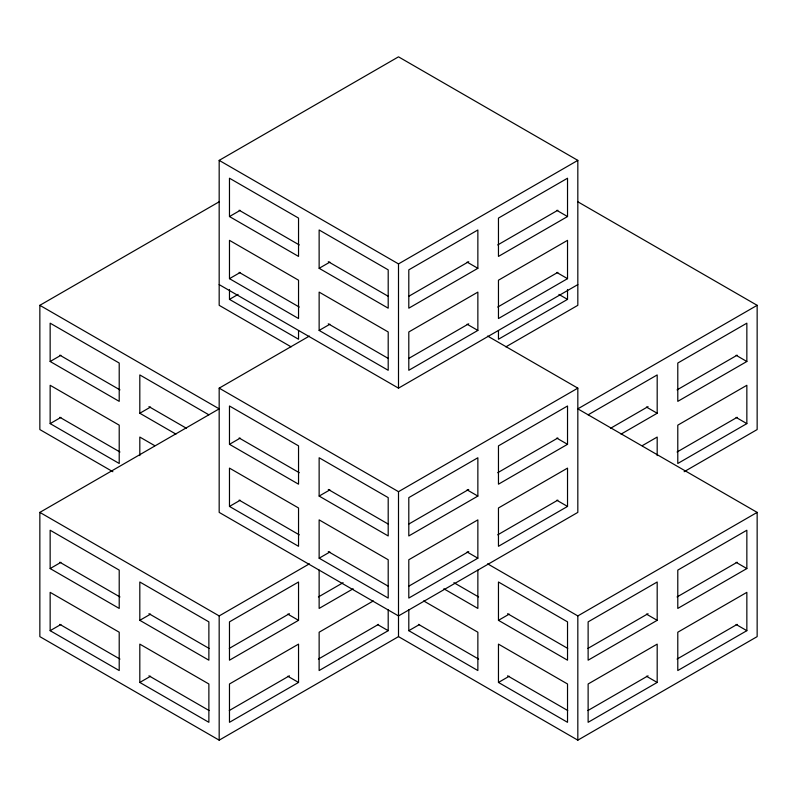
<?xml version="1.0" encoding="UTF-8"?>
<svg xmlns="http://www.w3.org/2000/svg" width="797" height="797" viewBox="0 0 797 797"><rect width="100%" height="100%" fill="white"/><g stroke="black" fill="none" stroke-linecap="round" stroke-linejoin="round"><path stroke-width="1.2" d="M291.124 346.854L219.175 305.321L219.175 160.376L398.5 56.836L577.825 160.376L577.825 305.321L505.876 346.854M112.865 471.714L39.85 429.563L39.85 305.321L219.175 201.79M229.476 216.545L298.536 256.415L298.536 218.089L229.476 178.219L229.476 216.545L240.216 210.348M50.151 361.489L119.211 401.359L119.211 363.033L50.151 323.174L50.151 361.489L60.891 355.293M229.476 278.661L298.536 318.531L298.536 280.205L229.476 240.345L229.476 278.661L240.216 272.464M229.476 289.48L229.476 299.373L238.074 294.412M50.151 423.615L119.211 463.475L119.211 425.16L50.151 385.29L50.151 423.615L60.891 417.409M319.139 268.31L388.199 308.18L388.199 269.854L319.139 229.984L319.139 268.31L329.878 262.113M208.874 414.809L139.814 374.939L139.814 413.254L150.553 407.058M219.175 160.376L398.5 263.907L577.825 160.376M487.625 336.065L577.825 388.149L577.825 512.391L398.5 615.922L219.175 512.391L219.175 388.149L309.375 336.065M319.139 330.426L388.199 370.296L388.199 331.97L319.139 292.11L319.139 330.426L329.878 324.23M408.602 296.394L468.726 261.685M497.726 244.938L557.86 210.229M684.135 471.714L757.15 429.563L757.15 305.321L577.825 408.851L757.15 512.391L757.15 636.624L577.825 740.164L398.5 636.624L219.175 740.164L39.85 636.624L39.85 512.391L219.175 408.851L39.85 305.321M477.861 268.31L408.801 308.18L408.801 269.854L477.861 229.984L477.861 268.31L467.122 262.113M567.524 216.545L498.464 256.415L498.464 218.089L567.524 178.219L567.524 216.545L556.784 210.348M229.476 444.318L298.536 484.187L298.536 445.862L229.476 405.992L229.476 444.318L240.216 438.121M408.602 358.52L468.726 323.801M497.726 307.064L557.86 272.345M50.151 568.56L119.211 608.42L119.211 570.104L50.151 530.234L50.151 568.56L60.891 562.353M477.861 330.426L408.801 370.296L408.801 331.97L477.861 292.11L477.861 330.426L467.122 324.23M567.524 278.661L498.464 318.531L498.464 280.205L567.524 240.345L567.524 278.661L556.784 272.464M219.175 284.609L398.5 388.149L577.825 284.609M567.524 289.48L567.524 299.373L498.464 339.243L498.464 330.586M229.476 506.434L298.536 546.304L298.536 507.978L229.476 468.118L229.476 506.434L240.216 500.237M50.151 630.676L119.211 670.546L119.211 632.22L50.151 592.35L50.151 630.676L60.891 624.479M319.139 496.083L388.199 535.953L388.199 497.627L319.139 457.757L319.139 496.083L329.878 489.886M139.814 620.325L208.874 660.195L208.874 621.869L139.814 581.999L139.814 620.325L150.553 614.128M219.175 388.149L398.5 491.679L577.825 388.149M39.85 512.391L219.175 615.922L309.375 563.848M319.139 558.199L388.199 598.069L388.199 559.753L319.139 519.883L319.139 558.199L329.878 552.002M588.126 414.809L657.186 374.939L657.186 413.254L621.062 434.116M408.602 524.167L468.726 489.458M497.726 472.711L557.86 438.001M139.814 682.441L208.874 722.311L208.874 683.985L139.814 644.125L139.814 682.441L150.553 676.245M477.861 496.083L408.801 535.953L408.801 497.627L477.861 457.757L477.861 496.083L467.122 489.886M567.524 444.318L498.464 484.187L498.464 445.862L567.524 405.992L567.524 444.318L556.784 438.121M229.277 648.409L289.401 613.69M318.401 596.953L343.099 582.697M610.472 428.328L648.051 406.629M677.052 389.892L737.185 355.173M298.536 620.325L229.476 660.195L229.476 621.869L298.536 581.999L298.536 620.325L287.797 614.128M353.141 588.794L319.139 608.42L319.139 570.104M746.849 361.489L677.789 401.359L677.789 363.033L746.849 323.174L746.849 361.489L736.109 355.293M373.325 600.938L319.139 632.22L319.139 670.546L388.199 630.676L388.199 609.665M642.312 445.643L657.186 437.055L657.186 455.595M408.602 586.293L468.726 551.574M497.726 534.837L557.86 500.118M477.861 558.199L408.801 598.069L408.801 559.753L477.861 519.883L477.861 558.199L467.122 552.002M567.524 506.434L498.464 546.304L498.464 507.978L567.524 468.118L567.524 506.434L556.784 500.237M229.277 710.535L289.401 675.816M318.401 659.079L378.535 624.36M677.052 452.009L737.185 417.289M298.536 682.441L229.476 722.311L229.476 683.985L298.536 644.125L298.536 682.441L287.797 676.245M746.849 423.615L677.789 463.475L677.789 425.16L746.849 385.29L746.849 423.615L736.109 417.409M408.801 609.665L408.801 630.676L419.541 624.479M498.464 620.325L567.524 660.195L567.524 621.869L498.464 581.999L498.464 620.325L509.203 614.128M487.625 563.848L577.825 615.922L757.15 512.391M498.464 682.441L567.524 722.311L567.524 683.985L498.464 644.125L498.464 682.441L509.203 676.245M587.927 648.409L648.051 613.69M677.052 596.953L737.185 562.234M657.186 620.325L588.126 660.195L588.126 621.869L657.186 581.999L657.186 620.325L646.447 614.128M746.849 568.56L677.789 608.42L677.789 570.104L746.849 530.234L746.849 568.56L736.109 562.353M587.927 710.535L648.051 675.816M677.052 659.079L737.185 624.36M657.186 682.441L588.126 722.311L588.126 683.985L657.186 644.125L657.186 682.441L646.447 676.245M746.849 630.676L677.789 670.546L677.789 632.22L746.849 592.35L746.849 630.676L736.109 624.479M577.825 201.79L757.15 305.321M558.926 294.412L567.524 299.373M646.447 407.058L657.186 413.254M239.14 210.229L299.273 244.938M328.274 261.685L388.398 296.394M239.14 272.345L299.273 307.064M328.274 323.801L388.398 358.52M229.476 299.373L298.536 339.243L298.536 330.586M239.14 438.001L299.273 472.711M328.274 489.458L388.398 524.167M59.815 355.173L119.948 389.892M148.949 406.629L186.528 428.328M453.901 582.697L478.598 596.953M507.599 613.69L567.723 648.409M139.814 413.254L175.938 434.116M443.859 588.794L477.861 608.42L477.861 570.104M154.688 445.643L139.814 437.055L139.814 455.595M423.675 600.938L477.861 632.22L477.861 670.546L408.801 630.676M239.14 500.118L299.273 534.837M328.274 551.574L388.398 586.293M59.815 417.289L119.948 452.009M418.465 624.36L478.598 659.079M507.599 675.816L567.723 710.535M377.459 624.479L388.199 630.676M59.815 562.234L119.948 596.953M148.949 613.69L209.073 648.409M59.815 624.36L119.948 659.079M148.949 675.816L209.073 710.535M577.825 615.922L577.825 740.164M398.5 263.907L398.5 388.149M398.5 491.679L398.5 636.624M219.175 615.922L219.175 740.164"/></g></svg>
